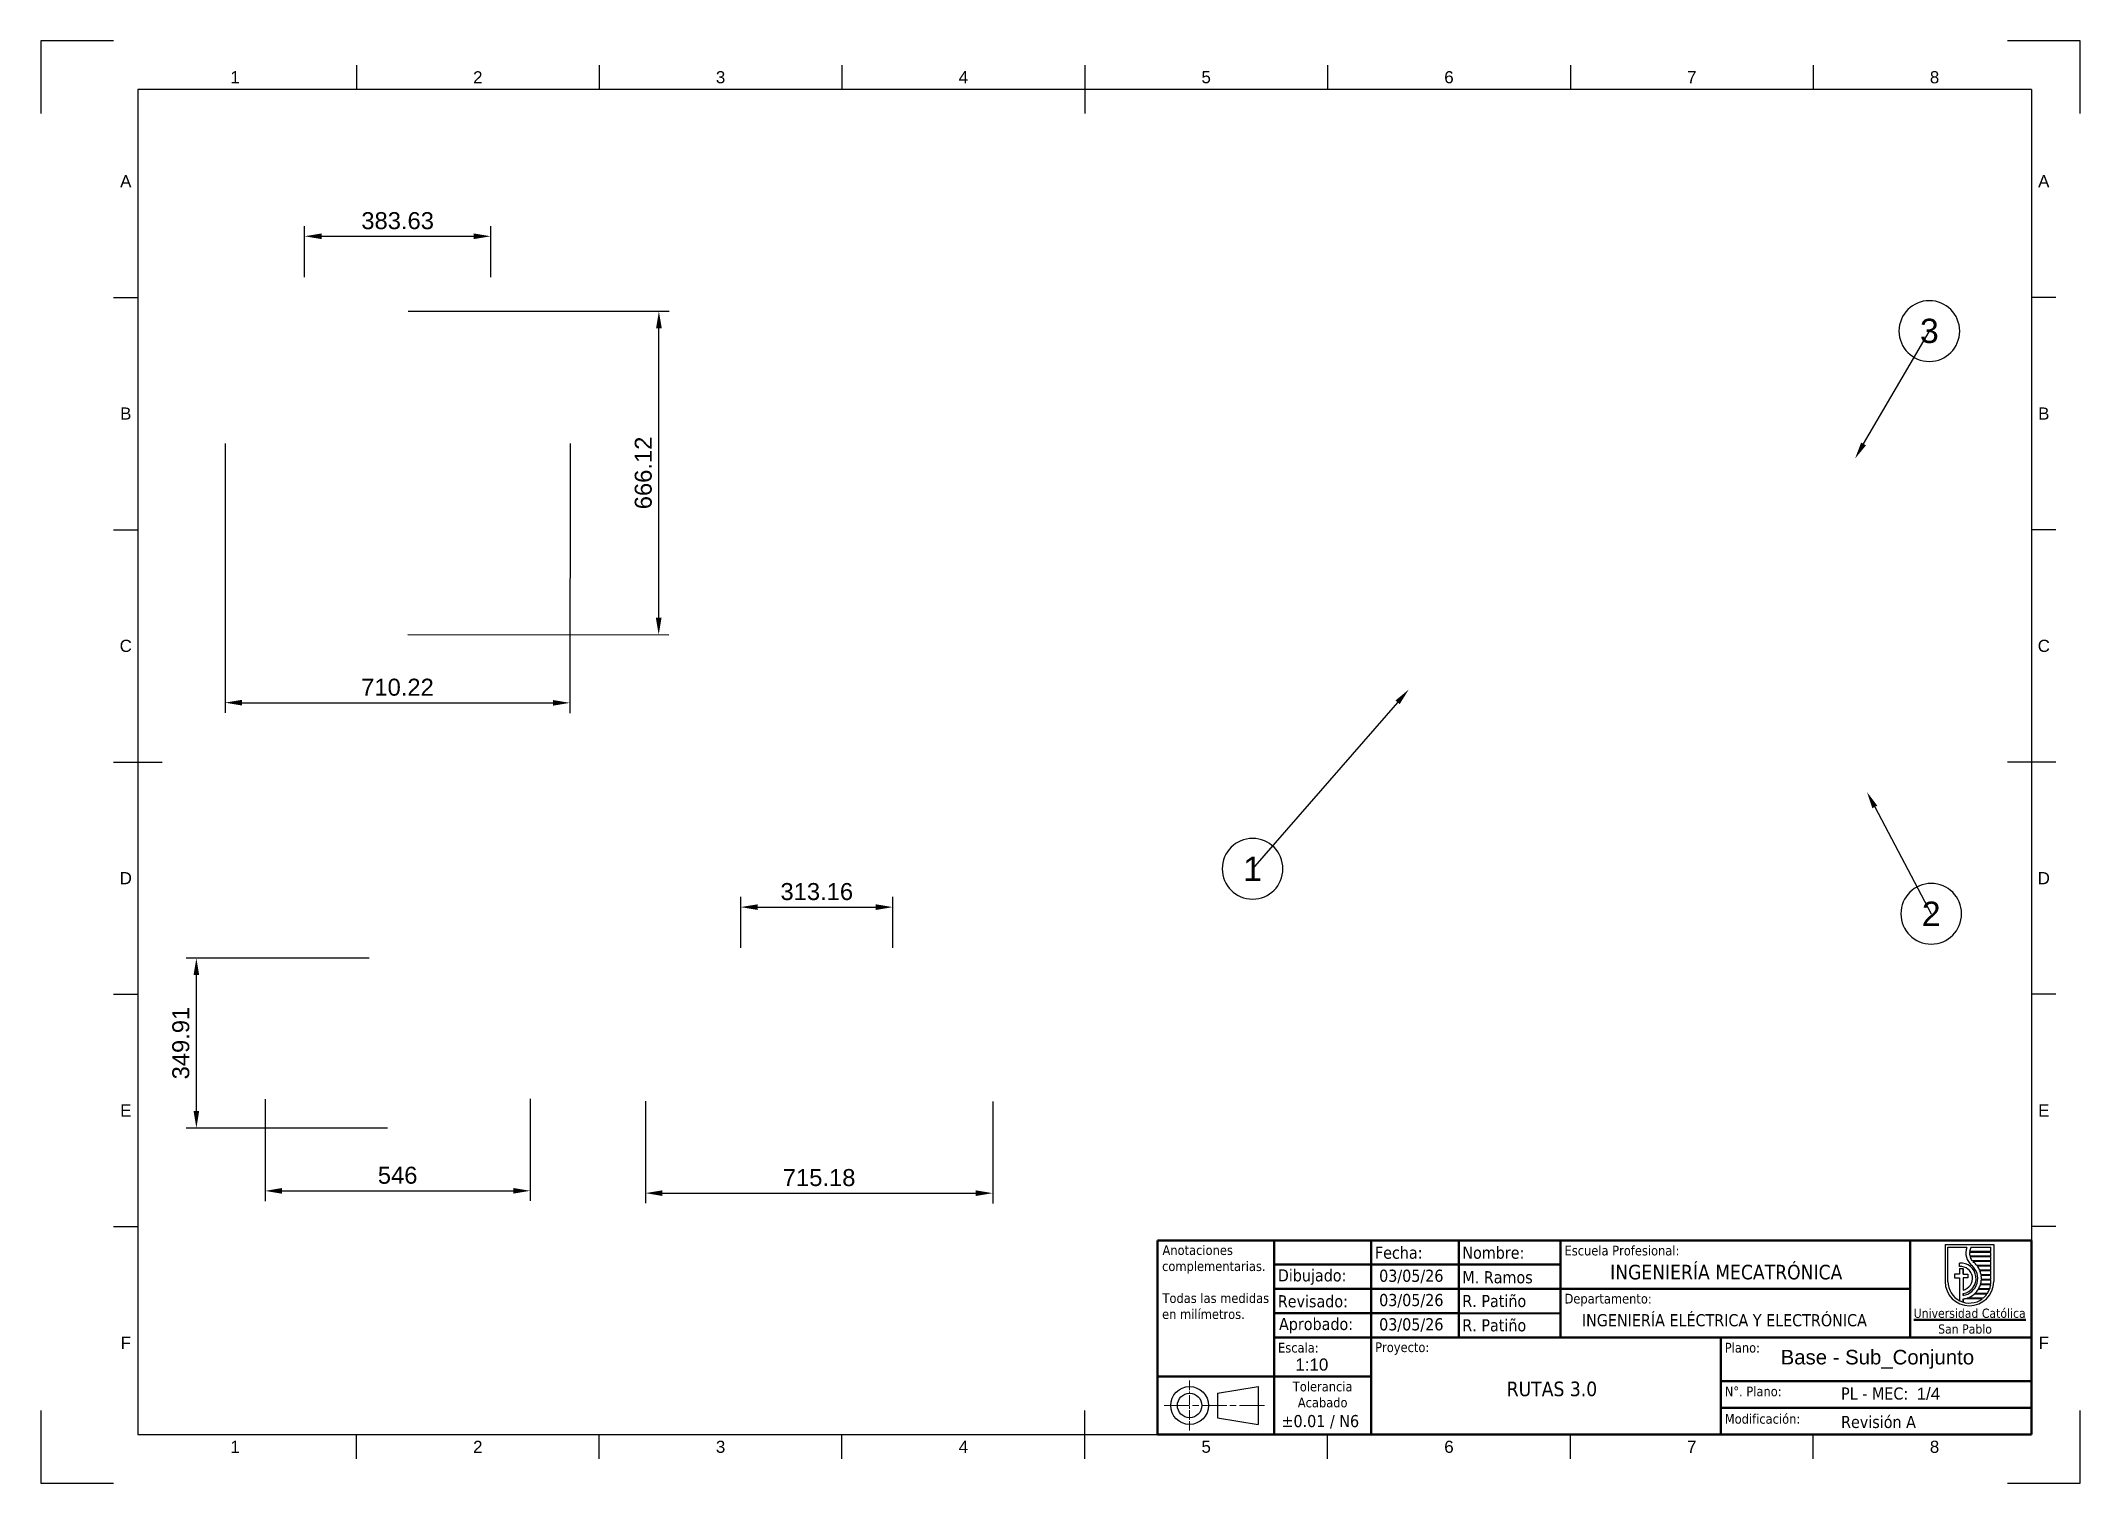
# Paper-space layout 'Base' of a CAD drawing. Header units: millimetres. Extents: x 0 to 420, y 0 to 297.
import ezdxf
from ezdxf import colors
from ezdxf.entities.mleader import LeaderData, LeaderLine
from ezdxf.enums import TextEntityAlignment as Align
from ezdxf.math import Vec2, Vec3

# ---------------------------------------------------------------- set-up
doc = ezdxf.new("R2010")
doc.units = ezdxf.units.MM
doc.header["$LTSCALE"] = 0.75
doc.linetypes.add('CHAIN', pattern=[0.3543, 0.2362, -0.0295, 0.0591, -0.0295])
for name, color, linetype, lineweight in [('Balloons', 7, 'Continuous', 25), ('BORDER', 7, 'Continuous', 25), ('FD_Dimensions', 7, 'Continuous', 25), ('Notes', 7, 'Continuous', 25), ('Title (ISO)', 7, 'Continuous', 50), ('TITLEBLOCK', 7, 'Continuous', 35)]:
    doc.layers.add(name, color=color, linetype=linetype, lineweight=lineweight)
doc.styles.add('FusionTitle', font='arial.ttf')
doc.styles.add('MtXpl_Tahoma', font='tahoma.ttf')
doc.styles.add('MtXpl_Tahoma_1', font='tahomabd.ttf')
doc.styles.get("Standard").update_dxf_attribs({"font": 'arial.ttf'})
doc.dimstyles.new('Dim-ISO-25', dxfattribs={"dimtxt": 3.5, "dimasz": 3.5, "dimexe": 2.1, "dimexo": 2.1, "dimgap": 1.4, "dimtad": 1, "dimzin": 12, "dimdsep": 46, "dimtxsty": 'Standard', "dimcen": 0, "dimazin": 3, "dimtp": 0.1, "dimtm": 0.1, "dimtfac": 0.714286, "dimtmove": 0, "dimatfit": 3, "dimfxl": 1, "dimtzin": 12, "dimarcsym": 0})

# ---------------------------------------------------------------- blocks, each defined once
blk = doc.blocks.new('ISO_A3_SHEET')
at = {"layer": 'BORDER'}
for p, q in [((65, 292), (65, 287)), ((115, 292), (115, 287)), ((165, 292), (165, 287)), ((215, 292), (215, 282)), ((265, 292), (265, 287)), ((315, 292), (315, 287)), ((365, 292), (365, 287)), ((410, 287), (20, 287)), ((20, 287), (20, 10)), ((410, 287), (410, 10)), ((15, 244.16666), (20, 244.16666)), ((415, 244.16666), (410, 244.16666)), ((15, 196.33333), (20, 196.33333)), ((415, 196.33333), (410, 196.33333)), ((15, 148.5), (25, 148.5)), ((415, 148.5), (405, 148.5)), ((15, 100.66667), (20, 100.66667)), ((415, 100.66667), (410, 100.66667)), ((15, 52.83334), (20, 52.83334)), ((415, 52.83334), (410, 52.83334)), ((215, 5), (215, 15)), ((20, 10), (410, 10)), ((65, 5), (65, 10)), ((115, 5), (115, 10)), ((165, 5), (165, 10)), ((265, 5), (265, 10)), ((315, 5), (315, 10)), ((365, 5), (365, 10))]:
    blk.add_line(p, q, dxfattribs=at)
at = {"layer": 'Defpoints'}
for p, q in [((15, 297), (0, 297)), ((0, 297), (0, 282)), ((420, 297), (405, 297)), ((420, 282), (420, 297)), ((0, 15), (0, 0)), ((420, 0), (420, 15)), ((0, 0), (15, 0)), ((405, 0), (420, 0))]:
    blk.add_line(p, q, dxfattribs=at)
at = {"layer": 'BORDER', "style": 'FusionTitle'}
for s, p in [('1', (40, 289.5)), ('2', (90, 289.5)), ('3', (140, 289.5)), ('4', (190, 289.5)), ('5', (240, 289.5)), ('6', (290, 289.5)), ('7', (340, 289.5)), ('8', (390, 289.5)), ('A', (17.5, 268.08333)), ('A', (412.5, 268.08333)), ('B', (17.5, 220.25)), ('B', (412.5, 220.25)), ('C', (17.5, 172.41667)), ('C', (412.5, 172.41667)), ('D', (17.5, 124.58334)), ('D', (412.5, 124.58334)), ('E', (17.5, 76.75001)), ('E', (412.5, 76.75001)), ('F', (17.5, 28.91668)), ('F', (412.5, 28.91668)), ('1', (40, 7.5)), ('2', (90, 7.5)), ('3', (140, 7.5)), ('4', (190, 7.5)), ('5', (240, 7.5)), ('6', (290, 7.5)), ('7', (340, 7.5)), ('8', (390, 7.5))]:
    blk.add_text(s, height=2.5, dxfattribs=at).set_placement(p, align=Align.MIDDLE)
blk = doc.blocks.new('MEC_UCSP_2026_ROTULO')
at = {"color": 7, "lineweight": 25}
blk.add_line((-17.82, 39.13), (-7.82, 39.13), dxfattribs=at)
at = {"lineweight": 25}
for p, q in [((-17.82, 39.13), (-17.82, 31.53)), ((-17.26, 31.53), (-17.26, 38.57)), ((-17.26, 38.57), (-13.32, 38.57)), ((-12.52, 38.57), (-8.38, 38.57)), ((-8.38, 37.69), (-8.38, 38.57)), ((-7.82, 39.13), (-7.82, 31.53)), ((-14.86, 34.59), (-14.86, 35.33)), ((-14.86, 34.23), (-14.86, 33.01)), ((-14.86, 34.23), (-14.12, 34.23)), ((-14.12, 34.23), (-14.12, 33.01)), ((-8.38, 37.53), (-12.79, 37.53)), ((-8.38, 37.69), (-12.78, 37.69)), ((-8.38, 36.73), (-12.71, 36.73)), ((-8.38, 36.58), (-12.66, 36.58)), ((-8.38, 35.77), (-12.21, 35.77)), ((-8.38, 35.62), (-12.08, 35.62)), ((-8.38, 34.82), (-11.28, 34.82)), ((-8.38, 34.66), (-11.16, 34.66)), ((-8.38, 33.86), (-10.71, 33.86)), ((-8.38, 33.71), (-10.64, 33.71)), ((-8.38, 36.73), (-8.38, 37.53)), ((-8.38, 35.77), (-8.38, 36.58)), ((-8.38, 34.82), (-8.38, 35.62)), ((-8.38, 33.86), (-8.38, 34.66)), ((-8.38, 32.9), (-8.38, 33.71)), ((-14.86, 33.01), (-15.86, 33.01)), ((-15.86, 33.01), (-15.86, 32.27)), ((-15.86, 32.27), (-14.86, 32.27)), ((-14.86, 32.27), (-14.86, 27.58)), ((-14.12, 33.01), (-13.13, 33.01)), ((-14.12, 32.27), (-14.12, 29.78)), ((-13.13, 32.27), (-14.12, 32.27)), ((-13.13, 33.01), (-13.13, 32.27)), ((-8.7, 29.88), (-11.02, 29.88)), ((-8.64, 30.03), (-10.92, 30.03)), ((-8.44, 30.84), (-10.57, 30.84)), ((-8.41, 30.99), (-10.52, 30.99)), ((-8.38, 32.9), (-10.42, 32.9)), ((-8.38, 32.75), (-10.39, 32.75)), ((-8.38, 31.79), (-10.37, 31.79)), ((-8.38, 31.95), (-10.36, 31.95)), ((-8.38, 31.95), (-8.38, 32.75)), ((-8.38, 31.53), (-8.38, 31.79)), ((-14.12, 29.03), (-14.12, 28.67)), ((-14.12, 27.93), (-14.12, 27.28)), ((-10.17, 27.97), (-13.85, 27.97)), ((-9.97, 28.12), (-13.26, 28.12)), ((-9.22, 28.92), (-11.84, 28.92)), ((-9.12, 29.08), (-11.67, 29.08))]:
    blk.add_line(p, q, dxfattribs=at)
for p, q in [((-14.12, 34.23), (-14.12, 33.01)), ((-14.12, 29.03), (-14.12, 28.67)), ((-14.12, 27.93), (-14.12, 27.28))]:
    blk.add_line(p, q)
for centre, radius, start, end in [((-10.22, 37.4), 3.32, 159.4919, 229.9701), ((-10.22, 37.4), 2.58, 153.2124, 173.7257), ((-14.62, 32.16), 3.17, 279.0593, 94.3439), ((-14.62, 32.16), 2.44, 281.8358, 95.6623), ((-14.62, 32.16), 3.53, 278.1382, 49.9701), ((-10.22, 37.4), 2.58, 177.1373, 195.1765), ((-10.22, 37.4), 2.58, 198.7319, 219.2627), ((-14.62, 32.16), 4.27, 38.4452, 49.9701), ((-14.62, 32.16), 4.27, 23.4265, 35.8674), ((-14.62, 32.16), 4.27, 9.9842, 21.2057), ((-12.82, 31.53), 5, 180, 0), ((-12.82, 31.53), 4.44, 180, 306.7065), ((-14.62, 32.16), 4.27, 313.664, 327.6519), ((-14.62, 32.16), 4.27, 330.0525, 341.8885), ((-14.62, 32.16), 4.27, 344.0373, 355.0278), ((-14.62, 32.16), 4.27, 357.0871, 7.9045), ((-12.82, 31.53), 4.44, 326.5146, 338.2428), ((-12.82, 31.53), 4.44, 340.3541, 351.0741), ((-12.82, 31.53), 4.44, 353.0681, 0), ((-14.62, 32.16), 4.27, 276.7227, 280.4384), ((-14.62, 32.16), 4.27, 288.631, 310.6014), ((-12.82, 31.53), 4.44, 309.8932, 324.1128)]:
    blk.add_arc(centre, radius, start, end, dxfattribs=at)
at = {"lineweight": 35}
blk.add_arc((-10.22, 37.4), 2.58, 223.8063, 229.9701, dxfattribs=at)
at = {"layer": 'Title (ISO)'}
for p, q in [((0, 40), (-180, 40)), ((-180, 40), (-180, 12)), ((-156, 35), (-156, 40)), ((-136, 35), (-136, 40)), ((-118, 35), (-118, 40)), ((-97, 35), (-97, 40)), ((-25, 20), (-25, 40)), ((0, 11), (0, 40)), ((-156, 29.95), (-156, 35)), ((-156, 35), (-136, 35)), ((-136, 35), (-118, 35)), ((-136, 30), (-136, 35)), ((-118, 30), (-118, 35.01)), ((-118, 35), (-97, 35)), ((-97, 30), (-97, 35)), ((-156, 30), (-136, 30)), ((-156, 24.96), (-156, 29.95)), ((-136, 20), (-136, 30)), ((-136, 30), (-136, 30)), ((-118, 30), (-136, 30)), ((-118, 25.06), (-118, 30)), ((-97, 30), (-118, 30)), ((-97, 30), (-25, 30)), ((-97, 25), (-97, 30)), ((-156, 25), (-136, 25)), ((-156, 20), (-156, 24.96)), ((-136, 25), (-118, 25)), ((-118, 20), (-118, 25.06)), ((-97, 24.94), (-118, 25)), ((-97, 20), (-97, 25)), ((-136, 20), (-156, 20)), ((-156, 12), (-156, 20)), ((-136, 12), (-136, 20)), ((-136, 20), (-118, 20)), ((-97, 20), (-118, 20)), ((-97, 20), (-64, 20)), ((-64, 11), (-64, 20)), ((-64, 20), (0, 20)), ((-180, 12), (-156, 12)), ((-180, 0), (-180, 12)), ((-136, 12), (-156, 12)), ((-156, 12), (-156, 0)), ((-136, 12), (-136, 0)), ((-64, 11), (0, 11)), ((-64, 5.5), (-64, 11)), ((0, 0), (0, 11)), ((-64, 0), (-64, 5.5)), ((-64, 5.5), (-0.09, 5.5)), ((-180, 0), (0, 0))]:
    blk.add_line(p, q, dxfattribs=at)
at = {"layer": 'Title (ISO)', "linetype": 'CHAIN', "lineweight": 18, "ltscale": 11.506328}
blk.add_line((-173.41, 11.18), (-173.41, 0.82), dxfattribs=at)
at = {"layer": 'Title (ISO)', "lineweight": 25}
for p, q in [((-167.64, 8.52), (-159.31, 9.9)), ((-167.64, 8.52), (-167.64, 3.48)), ((-159.31, 9.9), (-159.31, 2.1)), ((-167.64, 3.48), (-159.31, 2.1))]:
    blk.add_line(p, q, dxfattribs=at)
at = {"layer": 'Title (ISO)', "linetype": 'CHAIN', "lineweight": 18, "ltscale": 29.126099}
blk.add_line((-178.64, 6), (-158, 6), dxfattribs=at)
at = {"layer": 'Title (ISO)', "lineweight": 25}
for radius in [3.9, 2.52]:
    blk.add_circle((-173.41, 6), radius, dxfattribs=at)
at = {"layer": 'Title (ISO)'}
for s, height, style, p in [('Anotaciones', 2, 'MtXpl_Tahoma', (-179, 36.99)), ('Fecha:', 2.5, 'MtXpl_Tahoma', (-135.25, 36.22)), ('Nombre:', 2.5, 'MtXpl_Tahoma', (-117.25, 36.22)), ('Escuela Profesional:', 2, 'MtXpl_Tahoma', (-96.2, 36.9)), ('complementarias.', 2, 'MtXpl_Tahoma', (-179.08, 33.69)), ('Dibujado:', 2.5, 'MtXpl_Tahoma', (-155.25, 31.55)), ('03/05/26', 2.5, 'MtXpl_Tahoma', (-134.38, 31.47)), ('M. Ramos', 2.5, 'MtXpl_Tahoma', (-117.25, 31.16)), ('INGENIERÍA MECATRÓNICA', 3, 'MtXpl_Tahoma', (-86.81, 31.97)), ('Todas las medidas', 2, 'MtXpl_Tahoma', (-179, 27.11)), ('en milímetros.', 2, 'MtXpl_Tahoma', (-179.08, 23.82)), ('Revisado:', 2.5, 'MtXpl_Tahoma', (-155.25, 26.22)), ('03/05/26', 2.5, 'MtXpl_Tahoma', (-134.38, 26.47)), ('R. Patiño', 2.5, 'MtXpl_Tahoma', (-117.25, 26.27)), ('Departamento:', 2, 'MtXpl_Tahoma', (-96.2, 27)), ('INGENIERÍA ELÉCTRICA Y ELECTRÓNICA', 2.5, 'MtXpl_Tahoma', (-92.63, 22.31)), ('%%UUniversidad Católica', 1.9, 'MtXpl_Tahoma', (-24.29, 24.05)), ('Aprobado:', 2.5, 'MtXpl_Tahoma', (-155, 21.54)), ('03/05/26', 2.5, 'MtXpl_Tahoma', (-134.38, 21.47)), ('R. Patiño', 2.5, 'MtXpl_Tahoma', (-117.25, 21.27)), ('San Pablo', 1.9, 'MtXpl_Tahoma_1', (-19.25, 20.8)), ('Escala:', 2, 'MtXpl_Tahoma', (-155.2, 16.91)), ('Proyecto:', 2, 'MtXpl_Tahoma', (-135.2, 17)), ('Plano:', 2, 'MtXpl_Tahoma', (-63.2, 16.91)), ('Tolerancia', 2, 'MtXpl_Tahoma', (-152.16, 8.91)), ('RUTAS 3.0', 3, 'MtXpl_Tahoma', (-108.11, 7.92)), ('N°. Plano:', 2, 'MtXpl_Tahoma', (-63.2, 7.91)), ('PL - MEC:', 2.5, 'MtXpl_Tahoma', (-39.25, 7.22)), ('Acabado', 2, 'MtXpl_Tahoma', (-151.13, 5.62)), ('Modificación:', 2, 'MtXpl_Tahoma', (-63.2, 2.25)), ('±0.01 / N6', 2.5, 'MtXpl_Tahoma', (-154.49, 1.54)), ('Revisión A', 2.5, 'MtXpl_Tahoma', (-39.25, 1.37))]:
    blk.add_text(s, height=height, dxfattribs=dict(at, style=style)).set_placement(p)
at = {"layer": 'TITLEBLOCK', "lineweight": 13}
for tag, p in [('SCALE', (-151.64, 13.18)), ('SHEET', (-23.69, 7.19))]:
    blk.add_attdef(tag, p, '', height=2.5, dxfattribs=at)
blk = doc.blocks.new('*B206')
at = {"transparency": 16777216}
for start, end in [(90, 270), (270, 90)]:
    blk.add_arc((0, 0), 6.25, start, end, dxfattribs=at)
at = {"transparency": 16777216, "insert": (0, 0), "char_height": 5, "attachment_point": 5}
blk.add_mtext('3', dxfattribs=at)
blk = doc.blocks.new('*B207')
at = {"transparency": 16777216}
for start, end in [(90, 270), (270, 90)]:
    blk.add_arc((0, 0), 6.25, start, end, dxfattribs=at)
at = {"transparency": 16777216, "insert": (0, 0), "char_height": 5, "attachment_point": 5}
blk.add_mtext('2', dxfattribs=at)
blk = doc.blocks.new('*B205')
at = {"transparency": 16777216}
for start, end in [(90, 270), (270, 90)]:
    blk.add_arc((0, 0), 6.25, start, end, dxfattribs=at)
at = {"transparency": 16777216, "insert": (0, 0), "char_height": 5, "attachment_point": 5}
blk.add_mtext('1', dxfattribs=at)
blk = doc.blocks.new('*D113')
at = {"layer": 'Defpoints', "color": 0, "transparency": 16777216}
for p in [(37.98, 216.21), (109, 216.18), (108.97, 160.68)]:
    blk.add_point(p, dxfattribs=at)
at = {"layer": 'FD_Dimensions', "color": 0, "lineweight": -2, "transparency": 16777216}
for p, q in [((37.98, 214.11), (37.95, 158.62)), ((109, 214.08), (108.97, 158.58)), ((41.45, 160.71), (105.47, 160.68))]:
    blk.add_line(p, q, dxfattribs=at)
at = {"layer": 'FD_Dimensions', "color": 0, "transparency": 16777216}
for points in [[(41.45, 161.3), (41.45, 160.13), (37.95, 160.72)], [(105.47, 161.26), (105.47, 160.1), (108.97, 160.68)]]:
    blk.add_solid(points, dxfattribs=at)
at = {"layer": 'FD_Dimensions', "color": 0, "transparency": 16777216, "insert": (73.46, 163.88), "char_height": 3.5, "attachment_point": 5, "rotation": 359.97}
blk.add_mtext('710.22', dxfattribs=at)
blk = doc.blocks.new('*D114')
at = {"layer": 'Defpoints', "color": 0, "transparency": 16777216}
for p in [(92.67, 256.75), (54.31, 246.25), (92.67, 246.25)]:
    blk.add_point(p, dxfattribs=at)
at = {"layer": 'FD_Dimensions', "color": 0, "lineweight": -2, "transparency": 16777216}
for p, q in [((54.31, 248.35), (54.31, 258.85)), ((57.81, 256.75), (89.17, 256.75)), ((92.67, 248.35), (92.67, 258.85))]:
    blk.add_line(p, q, dxfattribs=at)
at = {"layer": 'FD_Dimensions', "color": 0, "transparency": 16777216}
for points in [[(57.81, 257.33), (57.81, 256.17), (54.31, 256.75)], [(89.17, 257.33), (89.17, 256.17), (92.67, 256.75)]]:
    blk.add_solid(points, dxfattribs=at)
at = {"layer": 'FD_Dimensions', "color": 0, "transparency": 16777216, "insert": (73.49, 259.94), "char_height": 3.5, "attachment_point": 5, "rotation": 0.0001}
blk.add_mtext('383.63', dxfattribs=at)
blk = doc.blocks.new('*D115')
at = {"layer": 'Defpoints', "color": 0, "transparency": 16777216}
for p in [(73.53, 241.36), (127.29, 241.32), (73.49, 174.74)]:
    blk.add_point(p, dxfattribs=at)
at = {"layer": 'FD_Dimensions', "color": 0, "lineweight": -2, "transparency": 16777216}
for p, q in [((75.63, 241.35), (129.39, 241.32)), ((127.25, 178.21), (127.29, 237.82)), ((75.59, 174.74), (129.35, 174.71))]:
    blk.add_line(p, q, dxfattribs=at)
at = {"layer": 'FD_Dimensions', "color": 0, "transparency": 16777216}
for points in [[(126.71, 237.82), (127.88, 237.82), (127.29, 241.32)], [(126.67, 178.21), (127.84, 178.21), (127.25, 174.71)]]:
    blk.add_solid(points, dxfattribs=at)
at = {"layer": 'FD_Dimensions', "color": 0, "transparency": 16777216, "insert": (124.09, 208.02), "char_height": 3.5, "attachment_point": 5, "rotation": 89.9642}
blk.add_mtext('666.12', dxfattribs=at)
blk = doc.blocks.new('*D116')
at = {"layer": 'Defpoints', "color": 0, "transparency": 16777216}
for p in [(124.53, 80.73), (196.05, 80.72), (196.05, 59.72)]:
    blk.add_point(p, dxfattribs=at)
at = {"layer": 'FD_Dimensions', "color": 0, "lineweight": -2, "transparency": 16777216}
for p, q in [((124.53, 78.63), (124.53, 57.63)), ((196.05, 78.62), (196.05, 57.62)), ((128.03, 59.73), (192.55, 59.72))]:
    blk.add_line(p, q, dxfattribs=at)
at = {"layer": 'FD_Dimensions', "color": 0, "transparency": 16777216}
for points in [[(128.03, 60.31), (128.03, 59.14), (124.53, 59.73)], [(192.55, 60.3), (192.55, 59.14), (196.05, 59.72)]]:
    blk.add_solid(points, dxfattribs=at)
at = {"layer": 'FD_Dimensions', "color": 0, "transparency": 16777216, "insert": (160.29, 62.91), "char_height": 3.5, "attachment_point": 5, "rotation": 359.9956}
blk.add_mtext('715.18', dxfattribs=at)
blk = doc.blocks.new('*D117')
at = {"layer": 'Defpoints', "color": 0, "transparency": 16777216}
for p in [(32.04, 108.12), (69.71, 108.12), (73.52, 73.13)]:
    blk.add_point(p, dxfattribs=at)
at = {"layer": 'FD_Dimensions', "color": 0, "lineweight": -2, "transparency": 16777216}
for p, q in [((67.61, 108.12), (29.94, 108.12)), ((32.04, 76.63), (32.04, 104.62)), ((71.42, 73.13), (29.94, 73.13))]:
    blk.add_line(p, q, dxfattribs=at)
at = {"layer": 'FD_Dimensions', "color": 0, "transparency": 16777216}
for points in [[(31.46, 104.62), (32.62, 104.62), (32.04, 108.12)], [(31.46, 76.63), (32.62, 76.63), (32.04, 73.13)]]:
    blk.add_solid(points, dxfattribs=at)
at = {"layer": 'FD_Dimensions', "color": 0, "transparency": 16777216, "insert": (28.85, 90.62), "char_height": 3.5, "attachment_point": 5, "rotation": 90}
blk.add_mtext('349.91', dxfattribs=at)
blk = doc.blocks.new('*D118')
at = {"layer": 'Defpoints', "color": 0, "transparency": 16777216}
for p in [(175.46, 118.62), (144.15, 108.12), (175.46, 108.12)]:
    blk.add_point(p, dxfattribs=at)
at = {"layer": 'FD_Dimensions', "color": 0, "lineweight": -2, "transparency": 16777216}
for p, q in [((144.15, 110.22), (144.15, 120.72)), ((147.65, 118.62), (171.96, 118.62)), ((175.46, 110.22), (175.46, 120.72))]:
    blk.add_line(p, q, dxfattribs=at)
at = {"layer": 'FD_Dimensions', "color": 0, "transparency": 16777216}
for points in [[(147.65, 119.2), (147.65, 118.03), (144.15, 118.62)], [(171.96, 119.2), (171.96, 118.03), (175.46, 118.62)]]:
    blk.add_solid(points, dxfattribs=at)
at = {"layer": 'FD_Dimensions', "color": 0, "transparency": 16777216, "insert": (159.81, 121.8), "char_height": 3.5, "attachment_point": 5}
blk.add_mtext('313.16', dxfattribs=at)
blk = doc.blocks.new('*D119')
at = {"layer": 'Defpoints', "color": 0, "transparency": 16777216}
for p in [(46.18, 81.19), (100.78, 81.21), (100.79, 60.21)]:
    blk.add_point(p, dxfattribs=at)
at = {"layer": 'FD_Dimensions', "color": 0, "lineweight": -2, "transparency": 16777216}
for p, q in [((46.18, 79.09), (46.19, 58.09)), ((100.78, 79.11), (100.79, 58.11)), ((49.69, 60.19), (97.29, 60.21))]:
    blk.add_line(p, q, dxfattribs=at)
at = {"layer": 'FD_Dimensions', "color": 0, "transparency": 16777216}
for points in [[(49.69, 60.77), (49.69, 59.6), (46.19, 60.19)], [(97.29, 60.79), (97.29, 59.63), (100.79, 60.21)]]:
    blk.add_solid(points, dxfattribs=at)
at = {"layer": 'FD_Dimensions', "color": 0, "transparency": 16777216, "insert": (73.49, 63.39), "char_height": 3.5, "attachment_point": 5, "rotation": 0.0262}
blk.add_mtext('546', dxfattribs=at)

psp = doc.layouts.new('Base')

# ---------------------------------------------------------------- block references
at = {"layer": 'BORDER'}
psp.add_blockref('ISO_A3_SHEET', (0, 0), dxfattribs=at)
at = {"layer": 'TITLEBLOCK'}
psp.add_blockref('MEC_UCSP_2026_ROTULO', (410, 10), dxfattribs=at).add_auto_attribs({'SCALE': '1:10', 'SHEET': '1/4'})

# ---------------------------------------------------------------- texts
at = {"layer": 'Notes', "insert": (346, 27.4585), "char_height": 3, "attachment_point": 1}
psp.add_mtext_dynamic_manual_height_columns('\\pi12.31071;Base - Sub_Conjunto', width=64, gutter_width=17.5, heights=[0], dxfattribs=at)

# ---------------------------------------------------------------- dimensions: what is measured, and where the dimension line sits
at = {"layer": 'FD_Dimensions'}
for p1, p2, distance, picture, middle in [((54.30541, 246.25077), (92.66792, 246.25082), 10.5, '*D114', (73.48665, 259.939)), ((73.4876, 174.7437), (73.5292, 241.3557), -53.7652, '*D115', (124.0866, 208.0181)), ((37.9765, 216.2122), (108.9989, 216.1751), -55.4967, '*D113', (73.4603, 163.884)), ((144.1471, 108.1162), (175.463, 108.1162), 10.5, '*D118', (159.805, 121.8044)), ((46.1783, 81.1857), (100.7785, 81.2107), -21, '*D119', (73.4866, 63.3853)), ((124.5303, 80.726), (196.0487, 80.7206), -21, '*D116', (160.2881, 62.9103))]:
    dim = psp.add_aligned_dim(p1=p1, p2=p2, distance=distance, dimstyle='Dim-ISO-25', override={"dimlfac": -10, "dimclrd": 0, "dimclre": 0}, dxfattribs=at)
    dim.commit()
    dim.dimension.update_dxf_attribs({"geometry": picture, "text_midpoint": middle})
dim = psp.add_linear_dim(base=(32.0407, 108.1162), p1=(73.5247, 73.1253), p2=(69.7131, 108.1162), angle=270, dimstyle='Dim-ISO-25', override={"dimlfac": -10}, dxfattribs=at)
dim.commit()
dim.dimension.update_dxf_attribs({"geometry": '*D117', "text_midpoint": (32.0407, 90.6208), "dimtype": 160})

# ---------------------------------------------------------------- leaders
at = {"layer": 'Balloons'}
ml = psp.add_multileader_block('Standard', dxfattribs=at)
ml.set_content('*B206', color=256)
ml.set_leader_properties()
ml.build(insert=Vec2(0, 0))
ml.multileader.update_dxf_attribs({"has_dogleg": 0, "arrow_head_size": 3.5, "block_connection_type": 1})
ctx = ml.context
ctx.base_point, ctx.char_height, ctx.arrow_head_size, ctx.plane_origin = Vec3(388.9311, 237.2386), 3.5, 3.5, Vec3(288.6644, 163.6939)
ctx.attachment_type = 1
notes = []
notes.append((ctx, [(0, (1, 1, 0), (380.9311, 237.2386), (1, 0), 8, [(0, [(373.627, 210.9702)], 0, [])])]))
ctx.block.insert = Vec3(388.9311, 237.2386)
ml = psp.add_multileader_block('Standard', dxfattribs=at)
ml.set_content('*B205', color=256)
ml.set_leader_properties()
ml.build(insert=Vec2(0, 0))
ml.multileader.update_dxf_attribs({"has_dogleg": 0, "arrow_head_size": 3.5, "block_connection_type": 1})
ctx = ml.context
ctx.base_point, ctx.char_height, ctx.arrow_head_size, ctx.plane_origin = Vec3(249.5594, 126.5101), 3.5, 3.5, Vec3(157.0773, 119.9969)
ctx.attachment_type = 1
notes.append((ctx, [(0, (1, 1, 0), (257.5594, 126.5101), (-1, 0), 8, [(0, [(281.7175, 163.4234)], 0, [])])]))
ctx.block.insert = Vec3(249.5594, 126.5101)
ml = psp.add_multileader_block('Standard', dxfattribs=at)
ml.set_content('*B207', color=256)
ml.set_leader_properties()
ml.build(insert=Vec2(0, 0))
ml.multileader.update_dxf_attribs({"has_dogleg": 0, "arrow_head_size": 3.5, "block_connection_type": 1})
ctx = ml.context
ctx.base_point, ctx.char_height, ctx.arrow_head_size, ctx.plane_origin = Vec3(389.3172, 117.2506), 3.5, 3.5, Vec3(248.2531, 194.5985)
ctx.attachment_type = 1
notes.append((ctx, [(0, (1, 1, 0), (381.3172, 117.2506), (1, 0), 8, [(0, [(376.0661, 142.3378)], 0, [])])]))
ctx.block.insert = Vec3(389.3172, 117.2506)
for ctx, leaders in notes:
    for number, flags, end, landing, length, lines in leaders:
        leader = LeaderData()
        leader.index, (leader.has_last_leader_line, leader.has_dogleg_vector, leader.attachment_direction) = number, flags
        leader.last_leader_point, leader.dogleg_vector, leader.dogleg_length = Vec3(end), Vec3(landing), length
        for number, points, colour, breaks in lines:
            line = LeaderLine()
            line.index, line.vertices, line.color, line.breaks = number, Vec3.list(points), colors.encode_raw_color(colour), breaks
            leader.lines.append(line)
        ctx.leaders.append(leader)

doc.saveas('drawing.dxf')
